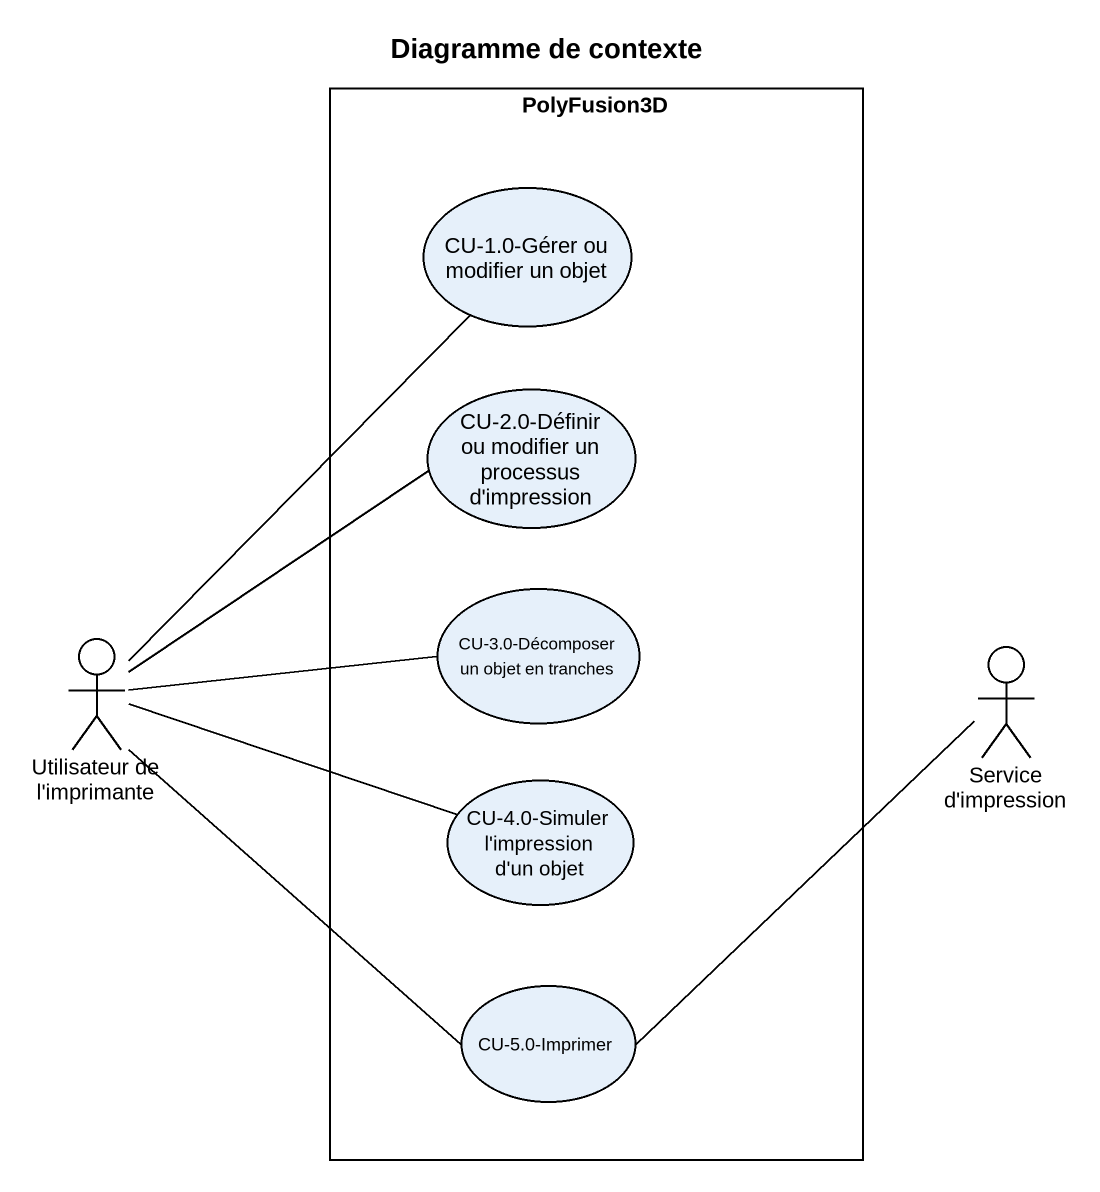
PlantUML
@startuml
title Diagramme de contexte
rectangle PolyFusion3D {
  usecase "CU-1.0-Gérer ou modifier un objet" as CU_1_0_Gérer_ou_modifier_un
  usecase "CU-2.0-Définir ou modifier un processus d'impression" as CU_2_0_Définir_ou_modifier
  usecase "CU-3.0-Décomposer un objet en tranches" as CU_3_0_Décomposer_un_objet
  usecase "CU-4.0-Simuler l'impression d'un objet" as CU_4_0_Simuler_l_impression
  usecase "CU-5.0-Imprimer" as CU_5_0_Imprimer
}
actor "Utilisateur de l'imprimante" as Utilisateur_de_l_imprimante
actor "Service d'impression" as Service_d_impression
Utilisateur_de_l_imprimante -up- CU_1_0_Gérer_ou_modifier_un
Utilisateur_de_l_imprimante -up- CU_2_0_Définir_ou_modifier
Utilisateur_de_l_imprimante -right- CU_3_0_Décomposer_un_objet
Utilisateur_de_l_imprimante -right- CU_4_0_Simuler_l_impression
Utilisateur_de_l_imprimante -- CU_5_0_Imprimer
Service_d_impression -- CU_5_0_Imprimer
@enduml
